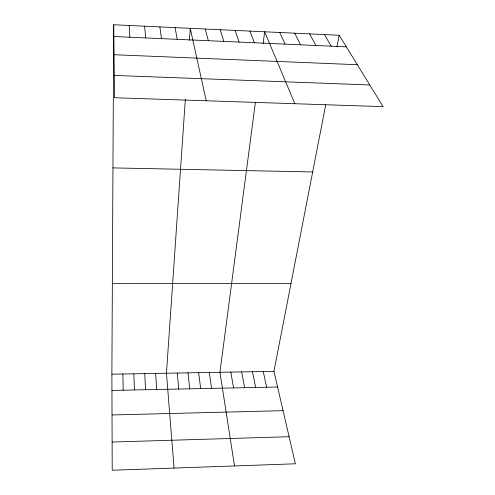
<?xml version="1.0" encoding="UTF-8"?>
<svg xmlns="http://www.w3.org/2000/svg" width="495" height="495" viewBox="0 0 495 495"><rect width="100%" height="100%" fill="white"/><g stroke="black" fill="none" stroke-linecap="round" stroke-linejoin="round"><path stroke-width="0.74" d="M325.698 104.86L273.952 371.343L295.385 463.79L112.217 470.25L111.882 374.195L113.695 24.75L339.211 35.263L383.118 106.648L114.555 97.732L113.695 24.75M185.334 99.452L166.45 373.236L174.054 468.066M189.412 40.324L190.241 28.32L206.211 100.776M255.371 102.521L219.941 372.296L234.506 465.937M263.111 43.597L264.664 31.785L294.834 103.715M336.953 46.87L339.211 35.263M112.117 442.041L289.111 436.714M112.025 414.965L283.072 410.671M111.938 390.425L277.584 387.01M111.882 374.195L273.952 371.343M112.353 283.678L291.01 283.499M112.953 167.904L312.667 171.957M114.289 75.432L369.777 84.961M114.048 54.722L357.328 64.721M113.831 36.512L346.333 46.846M324.466 34.576L331.155 46.171M309.647 33.883L315.89 45.49M294.735 33.19L300.533 44.81M279.743 32.491L285.083 44.123M249.944 31.098L254.374 42.756M235.144 30.412L239.122 42.081M220.256 29.719L223.777 41.394M205.289 29.019L208.346 40.708M263.235 371.528L266.638 387.239M252.481 371.72L255.649 387.461M241.678 371.912L244.617 387.69M175.1 27.615L177.204 39.328M230.831 372.104L233.535 387.919M209.329 372.481L211.563 388.371M159.879 26.903L161.5 38.629M198.674 372.667L200.673 388.6M187.976 372.859L189.74 388.822M144.571 26.192L145.703 37.929M177.235 373.044L178.763 389.051M155.628 373.428L156.667 389.503M129.176 25.474L129.814 37.218M144.757 373.62L145.555 389.732M133.842 373.812L134.392 389.961M122.884 374.003L123.187 390.196"/></g></svg>
